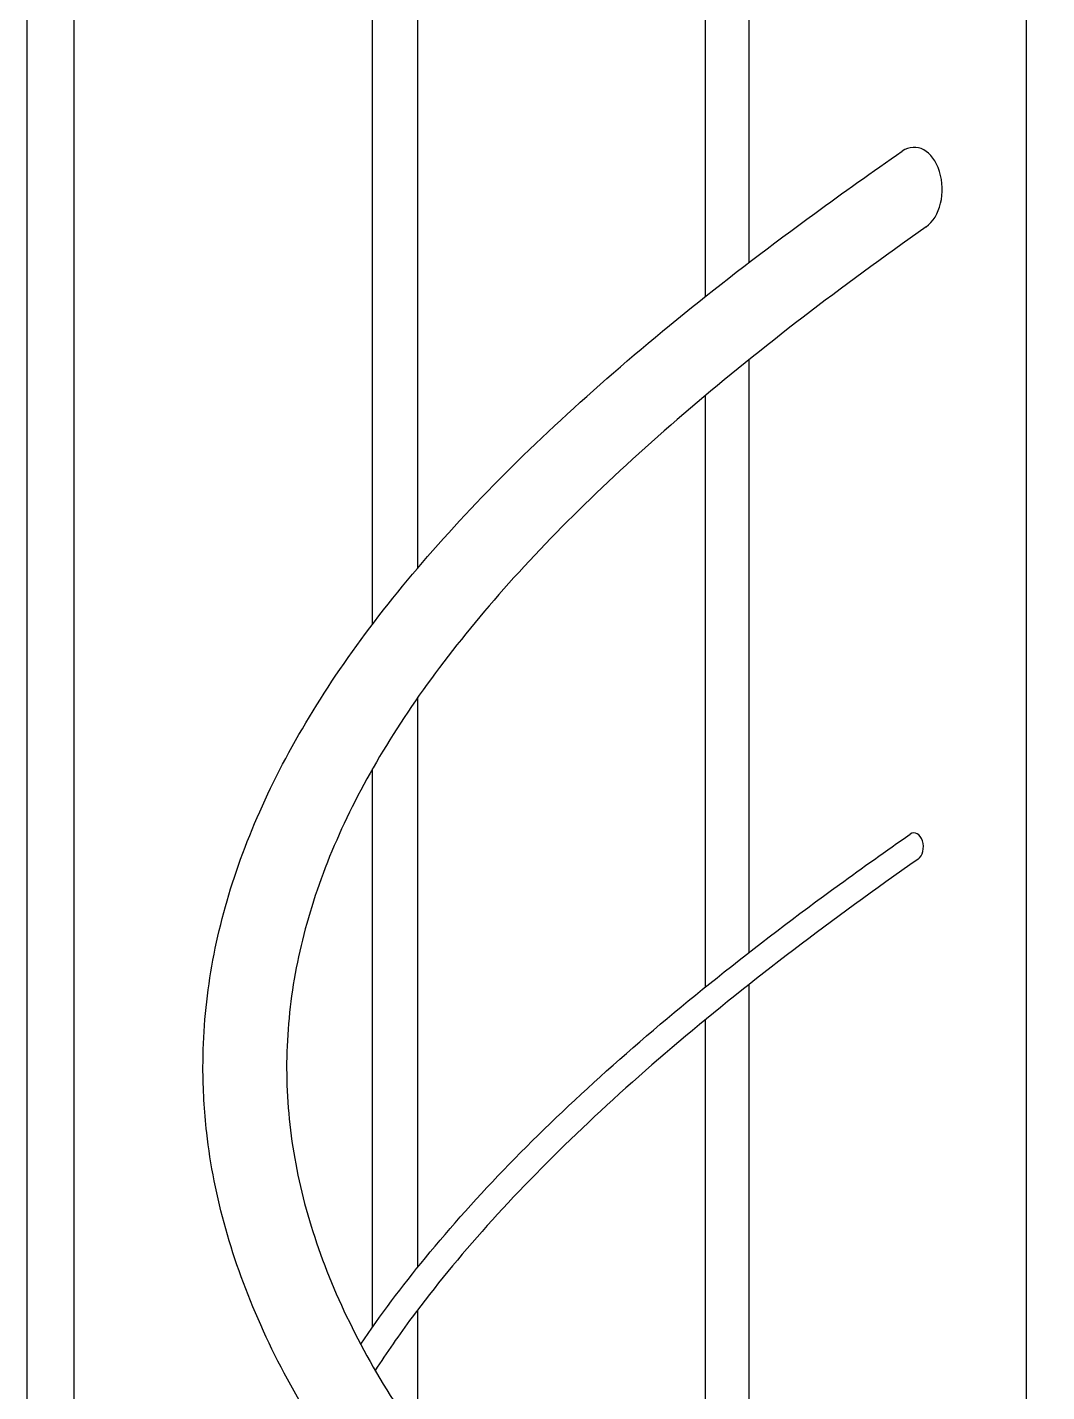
# Model space of a CAD drawing. Header units: millimetres. Extents: x 0 to 118900, y 0 to 84100.
# Drawn here: x 34772 to 35288, y 72979 to 73670 of the extents above; entities that cross this region are included whole.
import ezdxf

# ---------------------------------------------------------------- set-up
doc = ezdxf.new("R2010")
doc.units = ezdxf.units.MM
doc.header["$LTSCALE"] = 100
doc.layers.add('Visible', color=7, linetype='Continuous', lineweight=25)

msp = doc.modelspace()

# ---------------------------------------------------------------- linework, layer by layer
at = {"layer": 'Visible'}
for p, q in [((34771.73, 52899.68), (34771.73, 74561.18)), ((34795.29, 74561.18), (34795.29, 52899.68)), ((34946.69, 73367.6), (34946.69, 74561.18)), ((34969.45, 74561.18), (34969.45, 73395.91)), ((35115.52, 73533.83), (35115.52, 74561.18)), ((35137.46, 74561.18), (35137.46, 73550.94)), ((35278.13, 72682.38), (35278.13, 74561.18)), ((35137.46, 73501.67), (35137.46, 73201.21)), ((35115.52, 73183.81), (35115.52, 73483.65)), ((34969.45, 73330.2), (34969.45, 73041.5)), ((34946.69, 73011.32), (34946.69, 73294.27)), ((35137.46, 73184.94), (35137.46, 72867.87)), ((35115.52, 72850.48), (35115.52, 73167.25)), ((34969.45, 73019.89), (34969.45, 72955.87))]:
    msp.add_line(p, q, dxfattribs=at)
for centre, major_axis, start_param, end_param in [((35221.22, 73588.18), (0, 21.2), 3.583622, 6.718513), ((35221.22, 73254.84), (0, 7), 3.581335, 6.720715)]:
    msp.add_ellipse(centre, major_axis=major_axis, ratio=0.672967, start_param=start_param, end_param=end_param, dxfattribs=at)
for points, knots in [([(36884.95, 71328.66), (36885.34, 71329.4), (36885.73, 71330.14), (36893.98, 71345.95), (36900.57, 71360.97), (36911.24, 71391.01), (36915.29, 71406.04), (36920.84, 71436.16), (36922.31, 71451.26), (36922.62, 71481.53), (36921.45, 71496.72), (36916.44, 71527.14), (36912.6, 71542.4), (36902.27, 71572.9), (36895.8, 71588.17), (36880.3, 71618.67), (36871.28, 71633.92), (36850.79, 71664.4), (36839.32, 71679.64), (36814.02, 71710.11), (36800.19, 71725.36), (36770.27, 71755.87), (36754.16, 71771.16), (36719.82, 71801.74), (36701.55, 71817.07), (36663.01, 71847.75), (36642.7, 71863.12), (36600.23, 71893.9), (36578.03, 71909.32), (36531.94, 71940.18), (36508.01, 71955.64), (36458.65, 71986.58), (36433.18, 72002.08), (36380.93, 72033.08), (36354.11, 72048.61), (36299.37, 72079.68), (36271.41, 72095.24), (36214.62, 72126.35), (36185.74, 72141.93), (36127.33, 72173.09), (36097.75, 72188.69), (36038.19, 72219.89), (36008.15, 72235.51), (35947.89, 72266.74), (35917.63, 72282.38), (35857.15, 72313.64), (35826.89, 72329.3), (35766.65, 72360.59), (35736.63, 72376.26), (35677.11, 72407.59), (35647.56, 72423.28), (35589.21, 72454.65), (35560.36, 72470.35), (35503.63, 72501.76), (35475.71, 72517.49), (35421.03, 72548.94), (35394.24, 72564.7), (35342.04, 72596.21), (35316.59, 72611.99), (35267.27, 72643.57), (35243.35, 72659.39), (35197.28, 72691.05), (35175.08, 72706.91), (35132.62, 72738.68), (35112.32, 72754.59), (35073.79, 72786.48), (35055.55, 72802.46), (35021.28, 72834.48), (35005.24, 72850.54), (34975.53, 72882.71), (34961.84, 72898.85), (34936.95, 72931.18), (34925.74, 72947.4), (34905.94, 72979.85), (34897.32, 72996.12), (34882.8, 73028.65), (34876.86, 73044.93), (34867.74, 73077.42), (34864.53, 73093.66), (34861.42, 73120.96), (34860.78, 73132.03), (34860.78, 73159.19), (34862.12, 73175.3), (34867.45, 73207.44), (34871.44, 73223.49), (34882.04, 73255.57), (34888.66, 73271.61), (34904.48, 73303.68), (34913.71, 73319.73), (34934.7, 73351.83), (34946.5, 73367.89), (34972.52, 73399.99), (34986.79, 73416.05), (35017.66, 73448.12), (35034.28, 73464.16), (35069.7, 73496.16), (35088.53, 73512.15), (35128.2, 73544.06), (35149.07, 73560.01), (35185.24, 73586.42), (35200.03, 73596.92), (35215.2, 73607.4)], [233.696374, 233.696374, 233.696374, 233.696374, 234.19462, 234.19462, 244.352081, 244.352081, 254.585345, 254.585345, 264.906306, 264.906306, 275.291368, 275.291368, 285.679992, 285.679992, 296.008646, 296.008646, 306.248979, 306.248979, 316.411052, 316.411052, 326.52219, 326.52219, 336.609069, 336.609069, 346.690891, 346.690891, 356.779246, 356.779246, 366.880128, 366.880128, 376.996012, 376.996012, 387.127394, 387.127394, 397.273773, 397.273773, 407.434241, 407.434241, 417.607804, 417.607804, 427.793556, 427.793556, 437.990759, 437.990759, 448.198883, 448.198883, 458.41762, 458.41762, 468.646888, 468.646888, 478.886838, 478.886838, 489.137851, 489.137851, 499.400537, 499.400537, 509.675721, 509.675721, 519.9644, 519.9644, 530.26764, 530.26764, 540.586359, 540.586359, 550.920897, 550.920897, 561.270226, 561.270226, 571.63061, 571.63061, 581.993649, 581.993649, 592.344121, 592.344121, 602.659358, 602.659358, 612.913544, 612.913544, 623.089587, 623.089587, 630.01079, 630.01079, 640.084209, 640.084209, 650.159607, 650.159607, 660.284002, 660.284002, 670.483975, 670.483975, 680.757804, 680.757804, 691.084976, 691.084976, 701.440329, 701.440329, 711.803371, 711.803371, 722.160965, 722.160965, 728.990178, 728.990178, 728.990178, 728.990178]), ([(35227.32, 73569.02), (35205.62, 73553.75), (35184.79, 73538.49), (35144.9, 73507.87), (35125.83, 73492.49), (35089.87, 73461.82), (35072.95, 73446.51), (35041.41, 73415.98), (35026.77, 73400.75), (34999.86, 73370.38), (34987.58, 73355.22), (34965.47, 73325), (34955.63, 73309.92), (34938.43, 73279.82), (34931.07, 73264.79), (34918.87, 73234.75), (34914.04, 73219.73), (34906.92, 73189.65), (34904.66, 73174.57), (34902.75, 73144.35), (34903.11, 73129.19), (34906.5, 73098.81), (34909.53, 73083.57), (34918.24, 73053.09), (34923.92, 73037.82), (34937.87, 73007.31), (34946.12, 72992.05), (34965.12, 72961.58), (34975.85, 72946.33), (34999.71, 72915.87), (35012.83, 72900.63), (35041.36, 72870.14), (35056.78, 72854.87), (35089.8, 72824.31), (35107.42, 72809), (35144.71, 72778.35), (35164.41, 72762.99), (35205.72, 72732.25), (35227.36, 72716.85), (35272.38, 72686.02), (35295.8, 72670.57), (35344.2, 72639.66), (35369.22, 72624.17), (35420.63, 72593.19), (35447.07, 72577.67), (35501.09, 72546.62), (35528.73, 72531.07), (35584.94, 72499.97), (35613.56, 72484.4), (35671.53, 72453.26), (35700.91, 72437.66), (35760.18, 72406.48), (35790.1, 72390.86), (35850.19, 72359.64), (35880.42, 72344.01), (35940.88, 72312.76), (35971.17, 72297.11), (36031.53, 72265.83), (36061.64, 72250.16), (36121.43, 72218.85), (36151.15, 72203.17), (36209.9, 72171.81), (36238.99, 72156.11), (36296.26, 72124.72), (36324.49, 72109), (36379.83, 72077.56), (36406.99, 72061.82), (36459.99, 72030.33), (36485.87, 72014.56), (36536.11, 71983), (36560.51, 71967.2), (36607.61, 71935.56), (36630.35, 71919.72), (36673.95, 71887.99), (36694.84, 71872.09), (36734.6, 71840.25), (36753.49, 71824.29), (36789.08, 71792.32), (36805.81, 71776.29), (36836.93, 71744.17), (36851.36, 71728.05), (36877.74, 71695.78), (36889.72, 71679.59), (36911.09, 71647.17), (36920.51, 71630.92), (36936.66, 71598.41), (36943.42, 71582.13), (36954.2, 71549.61), (36958.24, 71533.36), (36963.56, 71501.11), (36964.88, 71485.09), (36964.88, 71452.99), (36963.54, 71436.87), (36958.21, 71404.73), (36954.22, 71388.67), (36943.62, 71356.59), (36937, 71340.55), (36923.19, 71312.58), (36916.56, 71300.6), (36909.23, 71288.66)], [0, 0, 0, 0, 10.007682, 10.007682, 20.114017, 20.114017, 30.206515, 30.206515, 40.289731, 40.289731, 50.372958, 50.372958, 60.472328, 60.472328, 70.611639, 70.611639, 80.818631, 80.818631, 91.112273, 91.112273, 101.482067, 101.482067, 111.877277, 111.877277, 122.230255, 122.230255, 132.498979, 132.498979, 142.682988, 142.682988, 152.806635, 152.806635, 162.898146, 162.898146, 172.979416, 172.979416, 183.064332, 183.064332, 193.160445, 193.160445, 203.271153, 203.271153, 213.397437, 213.397437, 223.539018, 223.539018, 233.695058, 233.695058, 243.864553, 243.864553, 254.046544, 254.046544, 264.240224, 264.240224, 274.444986, 274.444986, 284.660442, 284.660442, 294.886432, 294.886432, 305.123024, 305.123024, 315.370519, 315.370519, 325.629448, 325.629448, 335.900562, 335.900562, 346.1848, 346.1848, 356.483213, 356.483213, 366.796787, 366.796787, 377.1261, 377.1261, 387.470665, 387.470665, 397.827789, 397.827789, 408.190814, 408.190814, 418.546918, 418.546918, 428.875714, 428.875714, 439.15154, 439.15154, 449.352886, 449.352886, 459.367363, 459.367363, 469.442868, 469.442868, 479.517934, 479.517934, 489.64154, 489.64154, 497.243046, 497.243046, 497.243046, 497.243046]), ([(34940.72, 73002.66), (34950.59, 73017.29), (34961.55, 73031.92), (34986.48, 73062.31), (35000.66, 73078.1), (35031.31, 73109.66), (35047.8, 73125.44), (35082.96, 73156.96), (35101.64, 73172.73), (35141.02, 73204.23), (35161.74, 73219.98), (35195.06, 73244.21), (35207.01, 73252.7), (35219.22, 73261.19)], [672.852342, 672.852342, 672.852342, 672.852342, 682.336087, 682.336087, 692.594287, 692.594287, 702.861187, 702.861187, 713.130203, 713.130203, 723.397222, 723.397222, 728.935975, 728.935975, 728.935975, 728.935975]), ([(35223.23, 73248.51), (35201.34, 73233.21), (35180.31, 73217.9), (35139.81, 73187.05), (35120.34, 73171.48), (35083.57, 73140.39), (35066.24, 73124.84), (35033.84, 73093.8), (35018.76, 73078.27), (34990.97, 73047.28), (34978.26, 73031.78), (34960.12, 73007.35), (34953.87, 72998.38), (34948.05, 72989.42)], [0, 0, 0, 0, 10.007452, 10.007452, 20.192277, 20.192277, 30.372284, 30.372284, 40.549048, 40.549048, 50.725551, 50.725551, 56.625917, 56.625917, 56.625917, 56.625917])]:
    msp.add_open_spline(points, degree=3, knots=knots, dxfattribs=at)

doc.saveas('drawing.dxf')
